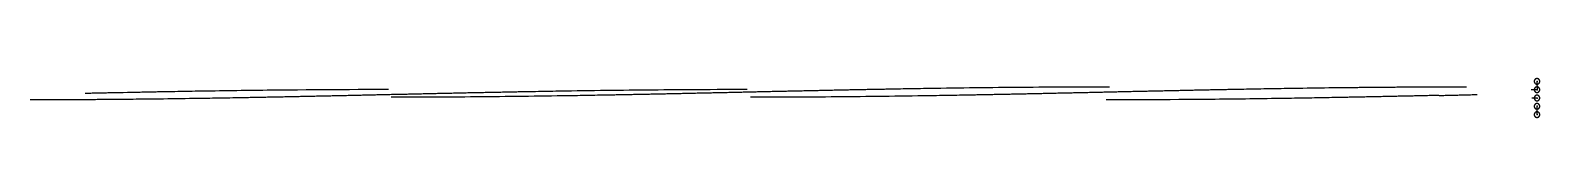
# Model space of a CAD drawing. Header units: millimetres. Extents: x -403 to 58, y -5 to 7.
import ezdxf

# ---------------------------------------------------------------- set-up
doc = ezdxf.new("R2010")
doc.units = ezdxf.units.MM
doc.layers.add('null', color=7, linetype='Continuous')
doc.layers.add('outside1', color=7, linetype='Continuous')
doc.layers.add('outside1_B', color=160, linetype='Continuous', true_color=0x0028ff)

msp = doc.modelspace()

# ---------------------------------------------------------------- linework, layer by layer
at = {"layer": 'null'}
for points in [[(56.79, 5.85), (56.83, 3.31), (55.02, 3.31)], [(56.83, 0.77), (55.23, 0.77)], [(56.83, -4.31), (56.83, -1.7)]]:
    msp.add_lwpolyline(points, dxfattribs=at)
for p in [(56.83, 5.85), (56.83, 3.31), (56.83, 0.77), (56.83, -1.77), (56.83, -4.31)]:
    msp.add_point(p, dxfattribs=at)
at = {"layer": 'outside1'}
for points in [[(55.98, 5.85), (55.98, 6.7), (56.83, 6.7), (57.68, 6.7), (57.68, 5.85), (57.68, 5), (56.83, 5), (55.98, 5), (55.98, 5.85)], [(55.98, 3.31), (55.98, 4.16), (56.83, 4.16), (57.68, 4.16), (57.68, 3.31), (57.68, 2.46), (56.83, 2.46), (55.98, 2.46), (55.98, 3.31)], [(55.98, 0.77), (55.98, 1.62), (56.83, 1.62), (57.68, 1.62), (57.68, 0.77), (57.68, -0.08), (56.83, -0.08), (55.98, -0.08), (55.98, 0.77)], [(55.98, -1.77), (55.98, -0.92), (56.83, -0.92), (57.68, -0.92), (57.68, -1.77), (57.68, -2.62), (56.83, -2.62), (55.98, -2.62), (55.98, -1.77)], [(55.98, -4.31), (55.98, -3.46), (56.83, -3.46), (57.68, -3.46), (57.68, -4.31), (57.68, -5.16), (56.83, -5.16), (55.98, -5.16), (55.98, -4.31)]]:
    msp.add_rational_spline(points, [1, 0.707106781187, 1, 0.707106781187, 1, 0.707106781187, 1, 0.707106781187, 1], degree=2, knots=[0, 0, 0, 1.334246, 1.334246, 2.668492, 2.668492, 4.002738, 4.002738, 5.336984, 5.336984, 5.336984], dxfattribs=at)
at = {"layer": 'outside1_B'}
for points in [[(-184.41, 3.33), (-184.42, 3.33), (-186.91, 3.33), (-189.12, 3.33), (-191.32, 3.33), (-193.53, 3.32), (-195.73, 3.31), (-197.49, 3.3), (-199.26, 3.3), (-201.02, 3.29), (-202.78, 3.28), (-204.54, 3.27), (-206.31, 3.25), (-208.07, 3.24), (-209.83, 3.23), (-211.6, 3.21), (-213.36, 3.2), (-215.12, 3.18), (-216.88, 3.16), (-218.65, 3.14), (-220.41, 3.12), (-222.17, 3.1), (-223.93, 3.08), (-225.7, 3.06), (-227.46, 3.04), (-229.22, 3.02), (-230.98, 2.99), (-232.74, 2.97), (-234.51, 2.94), (-236.27, 2.92), (-238.03, 2.89), (-239.35, 2.87), (-240.23, 2.85), (-241.11, 2.84), (-242, 2.83), (-242.88, 2.81), (-243.76, 2.8), (-244.64, 2.78), (-245.52, 2.77), (-246.4, 2.75), (-247.28, 2.73), (-248.16, 2.72), (-249.04, 2.7), (-249.92, 2.69), (-250.36, 2.68), (-250.8, 2.67), (-251.24, 2.66), (-251.68, 2.66), (-252.12, 2.65), (-252.57, 2.64), (-253.01, 2.63), (-253.45, 2.62), (-253.89, 2.61), (-254.33, 2.61), (-254.77, 2.6), (-255.21, 2.59), (-255.65, 2.58), (-256.09, 2.57), (-256.53, 2.56), (-256.97, 2.56), (-257.41, 2.55), (-257.85, 2.54), (-258.29, 2.53), (-258.73, 2.52), (-259.17, 2.51), (-259.61, 2.5), (-260.05, 2.49), (-260.49, 2.49), (-260.93, 2.48), (-261.37, 2.47), (-261.81, 2.46), (-262.25, 2.45), (-262.69, 2.44), (-263.13, 2.43), (-263.57, 2.42), (-264.01, 2.41), (-264.45, 2.41), (-264.89, 2.4), (-265.34, 2.39), (-265.78, 2.38), (-266.22, 2.37), (-266.66, 2.36), (-267.1, 2.35), (-267.54, 2.34), (-267.98, 2.33), (-268.42, 2.32), (-268.86, 2.31), (-269.3, 2.31), (-269.74, 2.3), (-270.18, 2.29), (-270.62, 2.28), (-271.06, 2.27), (-271.5, 2.26), (-271.94, 2.25), (-272.38, 2.24), (-272.82, 2.23), (-273.26, 2.22), (-273.7, 2.21), (-274.14, 2.2), (-274.58, 2.19), (-275.02, 2.18), (-275.46, 2.17), (-275.9, 2.16), (-276.34, 2.16), (-276.78, 2.15), (-277.22, 2.14), (-277.66, 2.13), (-278.1, 2.12), (-278.54, 2.11), (-278.98, 2.1), (-279.42, 2.09), (-279.86, 2.08), (-280.3, 2.07), (-280.74, 2.06), (-281.19, 2.05), (-281.63, 2.04), (-282.07, 2.03), (-282.51, 2.02), (-282.95, 2.01), (-283.39, 2), (-283.83, 1.99), (-284.27, 1.98), (-284.71, 1.97), (-285.15, 1.96), (-285.59, 1.95), (-286.03, 1.94), (-286.47, 1.93), (-286.91, 1.92), (-287.35, 1.91), (-287.79, 1.9), (-288.23, 1.89), (-288.67, 1.88), (-289.11, 1.87), (-289.55, 1.86), (-289.99, 1.85), (-290.43, 1.84), (-290.87, 1.83), (-291.31, 1.82), (-291.75, 1.82), (-292.19, 1.81), (-292.63, 1.8), (-293.07, 1.79), (-293.51, 1.78), (-293.95, 1.77), (-294.39, 1.76), (-294.83, 1.75), (-295.27, 1.74), (-295.71, 1.73), (-296.15, 1.72), (-296.59, 1.71), (-297.03, 1.7), (-297.47, 1.69), (-297.91, 1.68), (-298.35, 1.67), (-298.79, 1.66), (-299.24, 1.65), (-299.68, 1.64), (-300.12, 1.63), (-300.56, 1.62), (-301, 1.61), (-301.44, 1.6), (-301.88, 1.59), (-302.32, 1.58), (-302.76, 1.57), (-303.2, 1.56), (-303.64, 1.55), (-304.08, 1.54), (-304.52, 1.53), (-304.96, 1.52), (-305.4, 1.51), (-305.84, 1.5), (-306.28, 1.49), (-306.72, 1.48), (-307.16, 1.47), (-307.6, 1.46), (-308.04, 1.45), (-308.48, 1.44), (-308.92, 1.43), (-309.36, 1.43), (-309.8, 1.42), (-310.24, 1.41), (-310.68, 1.4), (-311.12, 1.39), (-311.56, 1.38), (-312, 1.37), (-312.44, 1.36), (-312.88, 1.35), (-313.32, 1.34), (-313.76, 1.33), (-314.2, 1.32), (-314.64, 1.31), (-315.09, 1.3), (-315.53, 1.29), (-315.97, 1.28), (-316.41, 1.27), (-316.85, 1.26), (-317.29, 1.25), (-317.73, 1.25), (-318.17, 1.24), (-318.61, 1.23), (-319.05, 1.22), (-319.49, 1.21), (-319.93, 1.2), (-320.37, 1.19), (-320.81, 1.18), (-321.25, 1.17), (-321.69, 1.16), (-322.13, 1.15), (-322.57, 1.14), (-323.01, 1.14), (-323.45, 1.13), (-323.89, 1.12), (-324.33, 1.11), (-324.77, 1.1), (-325.21, 1.09), (-325.65, 1.08), (-326.09, 1.07), (-326.54, 1.06), (-326.98, 1.06), (-327.42, 1.05), (-327.86, 1.04), (-328.3, 1.03), (-328.74, 1.02), (-329.18, 1.01), (-329.62, 1), (-330.06, 0.99), (-330.5, 0.99), (-330.94, 0.98), (-331.38, 0.97), (-331.82, 0.96), (-332.26, 0.95), (-332.7, 0.94), (-333.14, 0.93), (-333.58, 0.93), (-334.02, 0.92), (-334.46, 0.91), (-334.9, 0.9), (-335.34, 0.89), (-335.79, 0.89), (-336.23, 0.88), (-336.67, 0.87), (-337.11, 0.86), (-337.55, 0.85), (-337.99, 0.84), (-338.87, 0.83), (-339.75, 0.81), (-340.63, 0.8), (-341.51, 0.78), (-342.39, 0.77), (-343.28, 0.75), (-344.16, 0.74), (-345.04, 0.72), (-345.92, 0.71), (-346.8, 0.69), (-347.68, 0.68), (-348.56, 0.66), (-349.45, 0.65), (-350.77, 0.63), (-352.09, 0.61), (-353.41, 0.59), (-354.74, 0.57), (-356.06, 0.55), (-357.38, 0.53), (-358.7, 0.51), (-360.02, 0.5), (-361.35, 0.48), (-362.67, 0.46), (-363.55, 0.45), (-364.43, 0.44), (-365.31, 0.43), (-366.19, 0.42), (-367.07, 0.41), (-367.95, 0.4), (-368.84, 0.39), (-370.61, 0.37), (-371.05, 0.37), (-371.93, 0.36), (-372.82, 0.35), (-373.7, 0.34), (-374.58, 0.33), (-375.9, 0.32), (-376.78, 0.31), (-377.22, 0.31), (-377.66, 0.31), (-378.09, 0.3), (-378.53, 0.3), (-378.97, 0.3), (-379.41, 0.29), (-379.85, 0.29), (-380.29, 0.29), (-380.74, 0.28), (-381.18, 0.28), (-381.63, 0.28), (-382.07, 0.27), (-382.52, 0.27), (-382.96, 0.27), (-383.41, 0.26), (-383.85, 0.26), (-384.29, 0.26), (-384.73, 0.26), (-385.16, 0.25), (-385.6, 0.25), (-386.04, 0.25), (-386.47, 0.25), (-386.91, 0.24), (-387.34, 0.24), (-387.78, 0.24), (-388.22, 0.24), (-388.66, 0.23), (-389.1, 0.23), (-390.45, 0.23), (-390.9, 0.22), (-391.35, 0.22), (-391.81, 0.22), (-392.26, 0.22), (-392.71, 0.22), (-393.15, 0.22), (-393.58, 0.21), (-394.01, 0.21), (-394.43, 0.21), (-394.84, 0.21), (-395.25, 0.21), (-395.66, 0.21), (-396.08, 0.21), (-396.51, 0.21), (-397.4, 0.2), (-397.86, 0.2), (-398.35, 0.2), (-398.84, 0.2), (-399.34, 0.2), (-399.84, 0.2), (-400.34, 0.2), (-400.83, 0.2), (-401.3, 0.2), (-401.76, 0.2), (-402.19, 0.2), (-402.61, 0.2), (-403, 0.2), (-403.37, 0.2)], [(-293.98, 3.33), (-293.99, 3.33), (-297.94, 3.33), (-300.58, 3.33), (-303.23, 3.32), (-305.87, 3.31), (-308.52, 3.3), (-311.16, 3.29), (-313.81, 3.27), (-316.45, 3.25), (-319.09, 3.24), (-321.74, 3.21), (-323.06, 3.2), (-324.38, 3.19), (-325.71, 3.18), (-327.03, 3.16), (-328.35, 3.15), (-329.67, 3.14), (-331, 3.12), (-332.32, 3.11), (-333.64, 3.09), (-334.96, 3.07), (-336.29, 3.06), (-337.61, 3.04), (-338.93, 3.02), (-340.25, 3), (-341.57, 2.99), (-342.89, 2.97), (-344.21, 2.95), (-345.54, 2.93), (-346.86, 2.91), (-348.18, 2.89), (-349.5, 2.87), (-350.38, 2.85), (-351.25, 2.84), (-352.13, 2.83), (-353.01, 2.81), (-353.89, 2.8), (-354.77, 2.78), (-355.65, 2.77), (-356.53, 2.75), (-357.42, 2.74), (-358.3, 2.72), (-359.18, 2.7), (-360.06, 2.69), (-360.94, 2.67), (-361.82, 2.66), (-362.71, 2.64), (-363.15, 2.63), (-363.59, 2.62), (-364.03, 2.61), (-364.48, 2.61), (-364.92, 2.6), (-365.36, 2.59), (-365.8, 2.58), (-366.24, 2.57), (-366.68, 2.56), (-367.13, 2.56), (-367.57, 2.55), (-368, 2.54), (-368.44, 2.53), (-368.88, 2.52), (-369.32, 2.51), (-369.75, 2.5), (-370.18, 2.5), (-370.61, 2.49), (-371.04, 2.48), (-371.47, 2.47), (-371.91, 2.46), (-372.34, 2.45), (-372.78, 2.44), (-373.21, 2.44), (-373.66, 2.43), (-375.02, 2.4), (-375.49, 2.39), (-375.96, 2.38), (-376.43, 2.37), (-376.9, 2.36), (-377.37, 2.35), (-377.84, 2.34), (-378.3, 2.33), (-378.75, 2.32), (-379.2, 2.31), (-379.63, 2.3), (-380.06, 2.29), (-380.47, 2.28), (-380.88, 2.28), (-381.27, 2.27), (-381.66, 2.26), (-382.04, 2.25), (-382.43, 2.24), (-382.81, 2.24), (-383.2, 2.23), (-383.6, 2.22), (-384, 2.21), (-384.41, 2.2), (-384.83, 2.19), (-385.26, 2.18), (-385.69, 2.17), (-386.14, 2.16), (-386.59, 2.15)], [(-73.69, 4.12), (-75.89, 4.12), (-78.1, 4.11), (-80.3, 4.11), (-82.51, 4.1), (-84.71, 4.1), (-86.92, 4.09), (-89.12, 4.08), (-91.33, 4.07), (-93.53, 4.05), (-95.29, 4.04), (-97.06, 4.03), (-98.82, 4.02), (-100.59, 4), (-102.35, 3.99), (-104.11, 3.97), (-105.88, 3.95), (-107.64, 3.94), (-109.4, 3.92), (-111.17, 3.9), (-112.93, 3.88), (-114.69, 3.86), (-116.46, 3.83), (-118.22, 3.81), (-119.98, 3.79), (-121.75, 3.76), (-123.51, 3.74), (-125.27, 3.71), (-127.04, 3.69), (-128.8, 3.66), (-129.68, 3.64), (-130.56, 3.63), (-131.44, 3.62), (-132.32, 3.6), (-133.2, 3.59), (-134.09, 3.57), (-134.97, 3.56), (-135.85, 3.54), (-136.73, 3.53), (-137.61, 3.51), (-138.49, 3.49), (-139.37, 3.48), (-140.25, 3.46), (-140.69, 3.45), (-141.14, 3.45), (-141.58, 3.44), (-142.02, 3.43), (-142.46, 3.42), (-142.9, 3.41), (-143.34, 3.41), (-143.78, 3.4), (-144.22, 3.39), (-144.66, 3.38), (-145.1, 3.37), (-145.54, 3.36), (-145.98, 3.36), (-146.42, 3.35), (-146.86, 3.34), (-147.3, 3.33), (-147.74, 3.32), (-148.18, 3.31), (-148.62, 3.3), (-149.06, 3.3), (-149.5, 3.29), (-149.95, 3.28), (-150.39, 3.27), (-150.83, 3.26), (-151.27, 3.25), (-151.71, 3.24), (-152.15, 3.23), (-152.59, 3.22), (-153.03, 3.22), (-153.47, 3.21), (-153.91, 3.2), (-154.35, 3.19), (-154.79, 3.18), (-155.23, 3.17), (-155.67, 3.16), (-156.11, 3.15), (-156.55, 3.14), (-156.99, 3.13), (-157.43, 3.13), (-157.87, 3.12), (-158.31, 3.11), (-158.75, 3.1), (-159.19, 3.09), (-159.63, 3.08), (-160.07, 3.07), (-160.51, 3.06), (-160.96, 3.05), (-161.4, 3.04), (-161.84, 3.03), (-162.28, 3.02), (-162.72, 3.01), (-163.16, 3), (-163.6, 2.99), (-164.04, 2.99), (-164.48, 2.98), (-164.92, 2.97), (-165.36, 2.96), (-165.8, 2.95), (-166.24, 2.94), (-166.68, 2.93), (-167.12, 2.92), (-167.56, 2.91), (-168, 2.9), (-168.44, 2.89), (-168.88, 2.88), (-169.32, 2.87), (-169.76, 2.86), (-170.2, 2.85), (-170.64, 2.84), (-171.08, 2.83), (-171.52, 2.82), (-171.96, 2.81), (-172.4, 2.8), (-172.84, 2.79), (-173.28, 2.78), (-173.72, 2.77), (-174.16, 2.76), (-174.61, 2.75), (-175.05, 2.74), (-175.49, 2.73), (-175.93, 2.73), (-176.37, 2.72), (-176.81, 2.71), (-177.25, 2.7), (-177.69, 2.69), (-178.13, 2.68), (-178.57, 2.67), (-179.01, 2.66), (-179.45, 2.65), (-179.89, 2.64), (-180.33, 2.63), (-180.77, 2.62), (-181.21, 2.61), (-181.65, 2.6), (-182.09, 2.59), (-182.53, 2.58), (-182.97, 2.57), (-183.41, 2.56), (-183.85, 2.55), (-184.29, 2.54), (-184.73, 2.53), (-185.17, 2.52), (-185.61, 2.51), (-186.05, 2.5), (-186.49, 2.49), (-186.93, 2.48), (-187.37, 2.47), (-187.81, 2.46), (-188.25, 2.45), (-188.69, 2.44), (-189.13, 2.43), (-189.57, 2.42), (-190.01, 2.41), (-190.46, 2.4), (-190.9, 2.39), (-191.34, 2.38), (-191.78, 2.37), (-192.22, 2.36), (-192.66, 2.35), (-193.1, 2.34), (-193.54, 2.33), (-193.98, 2.32), (-194.42, 2.31), (-194.86, 2.3), (-195.3, 2.29), (-195.74, 2.28), (-196.18, 2.27), (-196.62, 2.26), (-197.06, 2.26), (-197.5, 2.25), (-197.94, 2.24), (-198.38, 2.23), (-198.82, 2.22), (-199.26, 2.21), (-199.7, 2.2), (-200.14, 2.19), (-200.58, 2.18), (-201.02, 2.17), (-201.46, 2.16), (-201.9, 2.15), (-202.34, 2.14), (-202.78, 2.13), (-203.22, 2.12), (-203.66, 2.11), (-204.1, 2.1), (-204.54, 2.09), (-204.98, 2.08), (-205.42, 2.07), (-205.86, 2.06), (-206.3, 2.06), (-206.74, 2.05), (-207.19, 2.04), (-207.63, 2.03), (-208.07, 2.02), (-208.51, 2.01), (-208.95, 2), (-209.39, 1.99), (-209.83, 1.98), (-210.27, 1.97), (-210.71, 1.96), (-211.15, 1.95), (-211.59, 1.94), (-212.03, 1.94), (-212.47, 1.93), (-212.91, 1.92), (-213.35, 1.91), (-213.79, 1.9), (-214.23, 1.89), (-214.67, 1.88), (-215.11, 1.87), (-215.55, 1.86), (-215.99, 1.85), (-216.43, 1.85), (-216.87, 1.84), (-217.31, 1.83), (-217.75, 1.82), (-218.19, 1.81), (-218.63, 1.8), (-219.07, 1.79), (-219.51, 1.78), (-219.95, 1.78), (-220.39, 1.77), (-220.83, 1.76), (-221.27, 1.75), (-221.72, 1.74), (-222.16, 1.73), (-222.6, 1.73), (-223.04, 1.72), (-223.48, 1.71), (-223.92, 1.7), (-224.36, 1.69), (-224.8, 1.68), (-225.24, 1.68), (-225.68, 1.67), (-226.12, 1.66), (-226.56, 1.65), (-227, 1.64), (-227.44, 1.63), (-227.88, 1.63), (-228.32, 1.62), (-229.2, 1.6), (-230.08, 1.59), (-230.96, 1.57), (-231.84, 1.56), (-232.73, 1.54), (-233.61, 1.53), (-234.49, 1.51), (-235.37, 1.5), (-236.25, 1.48), (-237.13, 1.47), (-238.01, 1.45), (-238.89, 1.44), (-240.65, 1.41), (-242.42, 1.39), (-244.18, 1.36), (-245.94, 1.33), (-247.7, 1.31), (-249.46, 1.29), (-251.23, 1.26), (-252.99, 1.24), (-254.75, 1.22), (-256.51, 1.2), (-258.28, 1.18), (-260.04, 1.16), (-261.8, 1.14), (-263.56, 1.13), (-265.33, 1.11), (-267.09, 1.1), (-268.85, 1.08), (-270.62, 1.07), (-272.38, 1.06), (-274.14, 1.04), (-275.9, 1.03), (-277.67, 1.02), (-279.87, 1.01), (-282.07, 1), (-284.28, 1), (-286.48, 0.99), (-288.69, 0.98), (-290.89, 0.98), (-292.96, 0.98), (-293.09, 0.98)], [(35.34, 4.12), (34.96, 4.12), (34.55, 4.12), (34.12, 4.12), (33.67, 4.12), (33.21, 4.12), (32.73, 4.12), (32.24, 4.11), (31.74, 4.11), (31.25, 4.11), (30.75, 4.11), (30.26, 4.11), (29.78, 4.11), (29.31, 4.11), (28.85, 4.11), (28.4, 4.11), (27.1, 4.1), (26.68, 4.1), (26.26, 4.1), (25.84, 4.1), (25.42, 4.1), (25, 4.1), (24.58, 4.1), (24.15, 4.09), (23.72, 4.09), (23.29, 4.09), (22.85, 4.09), (22.41, 4.09), (21.97, 4.08), (21.51, 4.08), (21.06, 4.08), (20.61, 4.08), (20.15, 4.08), (19.7, 4.07), (19.24, 4.07), (18.79, 4.07), (17.46, 4.06), (15.71, 4.05), (15.27, 4.05), (14.84, 4.04), (14.41, 4.04), (13.98, 4.04), (13.54, 4.03), (13.11, 4.03), (12.67, 4.03), (12.23, 4.02), (11.79, 4.02), (11.34, 4.02), (10.89, 4.01), (10.45, 4.01), (10, 4.01), (9.55, 4), (9.1, 4), (8.66, 4), (8.22, 3.99), (7.78, 3.99), (7.34, 3.98), (6.9, 3.98), (6.47, 3.98), (6.03, 3.97), (5.59, 3.97), (5.15, 3.96), (4.72, 3.96), (4.27, 3.96), (3.83, 3.95), (3.39, 3.95), (2.95, 3.94), (2.51, 3.94), (2.06, 3.93), (0.74, 3.92), (-0.14, 3.91), (-1.03, 3.9), (-1.91, 3.89), (-2.79, 3.88), (-3.67, 3.87), (-4.11, 3.86), (-4.55, 3.86), (-5.43, 3.85), (-6.75, 3.83), (-8.07, 3.81), (-9.39, 3.79), (-10.72, 3.78), (-12.04, 3.76), (-13.36, 3.74), (-14.68, 3.72), (-16.01, 3.7), (-17.33, 3.68), (-18.65, 3.66), (-19.54, 3.64), (-20.42, 3.63), (-21.3, 3.61), (-22.18, 3.6), (-23.06, 3.59), (-23.94, 3.57), (-24.83, 3.56), (-25.71, 3.54), (-26.59, 3.53), (-27.47, 3.51), (-28.35, 3.49), (-29.23, 3.48), (-30.11, 3.46), (-30.99, 3.45), (-31.88, 3.43), (-32.76, 3.41), (-33.64, 3.4), (-34.52, 3.38), (-35.4, 3.36), (-35.84, 3.36), (-36.28, 3.35), (-36.72, 3.34), (-37.16, 3.33), (-37.6, 3.32), (-38.04, 3.31), (-38.48, 3.3), (-38.92, 3.3), (-39.36, 3.29), (-39.8, 3.28), (-40.24, 3.27), (-40.68, 3.26), (-41.12, 3.25), (-41.56, 3.24), (-42, 3.23), (-42.45, 3.23), (-42.89, 3.22), (-43.33, 3.21), (-43.77, 3.2), (-44.21, 3.19), (-44.65, 3.18), (-45.09, 3.17), (-45.53, 3.16), (-45.97, 3.15), (-46.41, 3.14), (-46.85, 3.13), (-47.29, 3.13), (-47.73, 3.12), (-48.17, 3.11), (-48.61, 3.1), (-49.05, 3.09), (-49.49, 3.08), (-49.93, 3.07), (-50.37, 3.06), (-50.81, 3.05), (-51.25, 3.04), (-51.69, 3.03), (-52.13, 3.02), (-52.57, 3.01), (-53.01, 3), (-53.45, 3), (-53.89, 2.99), (-54.33, 2.98), (-54.77, 2.97), (-55.21, 2.96), (-55.65, 2.95), (-56.09, 2.94), (-56.54, 2.93), (-56.98, 2.92), (-57.42, 2.91), (-57.86, 2.9), (-58.3, 2.89), (-58.74, 2.88), (-59.18, 2.87), (-59.62, 2.86), (-60.06, 2.85), (-60.5, 2.84), (-60.94, 2.83), (-61.38, 2.82), (-61.82, 2.81), (-62.26, 2.8), (-62.7, 2.79), (-63.14, 2.78), (-63.58, 2.77), (-64.02, 2.76), (-64.46, 2.75), (-64.9, 2.74), (-65.34, 2.74), (-65.78, 2.73), (-66.22, 2.72), (-66.66, 2.71), (-67.1, 2.7), (-67.54, 2.69), (-67.98, 2.68), (-68.42, 2.67), (-68.86, 2.66), (-69.3, 2.65), (-69.74, 2.64), (-70.18, 2.63), (-70.63, 2.62), (-71.07, 2.61), (-71.51, 2.6), (-71.95, 2.59), (-72.39, 2.58), (-72.83, 2.57), (-73.27, 2.56), (-73.71, 2.55), (-74.15, 2.54), (-74.59, 2.53), (-75.03, 2.52), (-75.47, 2.51), (-75.91, 2.5), (-76.35, 2.49), (-76.79, 2.48), (-77.23, 2.47), (-77.67, 2.46), (-78.11, 2.45), (-78.55, 2.44), (-78.99, 2.43), (-79.43, 2.42), (-79.87, 2.41), (-80.31, 2.4), (-80.75, 2.39), (-81.19, 2.38), (-81.63, 2.37), (-82.07, 2.36), (-82.51, 2.35), (-82.95, 2.34), (-83.39, 2.33), (-83.83, 2.32), (-84.27, 2.31), (-84.71, 2.3), (-85.15, 2.29), (-85.59, 2.28), (-86.03, 2.27), (-86.48, 2.26), (-86.92, 2.26), (-87.36, 2.25), (-87.8, 2.24), (-88.24, 2.23), (-88.68, 2.22), (-89.12, 2.21), (-89.56, 2.2), (-90, 2.19), (-90.44, 2.18), (-90.88, 2.17), (-91.32, 2.16), (-91.76, 2.15), (-92.2, 2.14), (-92.64, 2.13), (-93.08, 2.12), (-93.52, 2.11), (-93.96, 2.1), (-94.4, 2.09), (-94.84, 2.08), (-95.28, 2.07), (-95.72, 2.06), (-96.16, 2.06), (-96.6, 2.05), (-97.04, 2.04), (-97.48, 2.03), (-97.92, 2.02), (-98.36, 2.01), (-98.8, 2), (-99.24, 1.99), (-99.68, 1.98), (-100.12, 1.97), (-100.56, 1.96), (-101, 1.95), (-101.44, 1.94), (-101.88, 1.94), (-102.33, 1.93), (-102.77, 1.92), (-103.21, 1.91), (-103.65, 1.9), (-104.09, 1.89), (-104.53, 1.88), (-104.97, 1.87), (-105.41, 1.86), (-105.85, 1.85), (-106.29, 1.85), (-106.73, 1.84), (-107.17, 1.83), (-107.61, 1.82), (-108.05, 1.81), (-108.49, 1.8), (-108.93, 1.79), (-109.37, 1.78), (-109.81, 1.78), (-110.25, 1.77), (-110.69, 1.76), (-111.13, 1.75), (-111.57, 1.74), (-112.01, 1.73), (-112.45, 1.73), (-112.89, 1.72), (-113.33, 1.71), (-113.77, 1.7), (-114.21, 1.69), (-114.65, 1.68), (-115.09, 1.68), (-115.54, 1.67), (-115.98, 1.66), (-116.42, 1.65), (-116.86, 1.64), (-117.3, 1.63), (-117.74, 1.63), (-118.62, 1.61), (-119.5, 1.6), (-120.38, 1.58), (-121.26, 1.56), (-122.14, 1.55), (-123.02, 1.53), (-123.9, 1.52), (-124.78, 1.5), (-125.66, 1.49), (-126.55, 1.47), (-127.43, 1.46), (-128.31, 1.45), (-129.19, 1.43), (-130.51, 1.41), (-132.27, 1.39), (-134.03, 1.36), (-135.8, 1.33), (-137.56, 1.31), (-139.32, 1.29), (-141.08, 1.26), (-142.84, 1.24), (-144.61, 1.22), (-146.37, 1.2), (-148.13, 1.18), (-149.89, 1.16), (-151.66, 1.14), (-153.42, 1.13), (-155.18, 1.11), (-156.95, 1.1), (-158.71, 1.08), (-160.47, 1.07), (-162.23, 1.06), (-164, 1.04), (-165.76, 1.03), (-167.52, 1.02), (-169.29, 1.01), (-171.05, 1.01), (-172.81, 1), (-174.57, 0.99), (-176.34, 0.99), (-178.54, 0.98), (-180.74, 0.98), (-182.95, 0.98), (-183.39, 0.98), (-183.4, 0.98)], [(26.89, 1.55), (26.4, 1.54), (25.91, 1.53), (25.41, 1.52), (24.91, 1.51), (24.4, 1.5), (23.9, 1.49), (23.39, 1.47), (22.89, 1.46), (22.38, 1.45), (21.88, 1.44), (21.38, 1.43), (20.89, 1.42), (20.4, 1.41), (19.91, 1.4), (19.44, 1.39), (18.98, 1.38), (18.52, 1.37), (18.07, 1.36), (17.64, 1.35), (17.21, 1.34), (16.79, 1.33), (16.38, 1.32), (15.98, 1.31), (15.58, 1.31), (15.2, 1.3), (14.81, 1.29), (14.42, 1.28), (14.04, 1.27), (13.65, 1.26), (13.26, 1.26), (12.85, 1.25), (12.44, 1.24), (12.01, 1.23), (11.58, 1.22), (11.13, 1.21), (10.68, 1.2), (10.22, 1.19), (9.75, 1.18), (9.28, 1.17), (8.81, 1.16), (8.34, 1.15), (7.87, 1.14), (7.4, 1.13), (6.94, 1.12), (5.59, 1.1), (5.15, 1.09), (4.72, 1.08), (4.28, 1.07), (3.85, 1.06), (3.42, 1.05), (2.99, 1.04), (2.56, 1.04), (2.13, 1.03), (1.69, 1.02), (1.26, 1.01), (0.82, 1), (0.38, 0.99), (-0.06, 0.99), (-0.5, 0.98), (-0.94, 0.97), (-1.38, 0.96), (-1.82, 0.95), (-2.26, 0.94), (-2.71, 0.93), (-3.15, 0.93), (-3.59, 0.92), (-4.03, 0.91), (-4.47, 0.9), (-4.92, 0.89), (-5.8, 0.88), (-6.68, 0.86), (-7.57, 0.84), (-8.45, 0.83), (-9.33, 0.81), (-10.21, 0.8), (-11.09, 0.78), (-11.97, 0.77), (-12.85, 0.75), (-13.73, 0.74), (-14.61, 0.72), (-15.49, 0.71), (-16.37, 0.69), (-17.25, 0.68), (-18.13, 0.66), (-19.01, 0.65), (-20.33, 0.63), (-21.66, 0.61), (-22.98, 0.59), (-24.3, 0.57), (-25.62, 0.55), (-26.94, 0.53), (-28.26, 0.51), (-29.59, 0.5), (-30.91, 0.48), (-32.23, 0.46), (-33.55, 0.45), (-34.88, 0.43), (-36.2, 0.42), (-37.52, 0.4), (-38.85, 0.39), (-40.17, 0.37), (-41.49, 0.36), (-42.82, 0.35), (-44.14, 0.33), (-45.46, 0.32), (-47.23, 0.31), (-49.87, 0.29), (-52.52, 0.27), (-55.17, 0.25), (-57.81, 0.24), (-60.46, 0.22), (-63.1, 0.21), (-65.75, 0.21), (-68.39, 0.2), (-71.04, 0.2), (-73.69, 0.2), (-74.71, 0.2)], [(26.9, 1.55), (26.9, 1.55), (27.38, 1.56), (27.86, 1.57), (28.33, 1.58), (28.8, 1.59), (29.26, 1.6), (30.16, 1.62), (31.03, 1.64), (31.46, 1.65), (31.88, 1.66), (32.29, 1.67), (32.69, 1.68), (33.09, 1.69), (33.48, 1.7), (34.25, 1.72), (34.62, 1.72), (34.99, 1.73), (35.37, 1.74), (35.74, 1.75), (36.48, 1.77), (37.06, 1.79), (38.6, 1.79)]]:
    msp.add_lwpolyline(points, dxfattribs=at)

doc.saveas('drawing.dxf')
